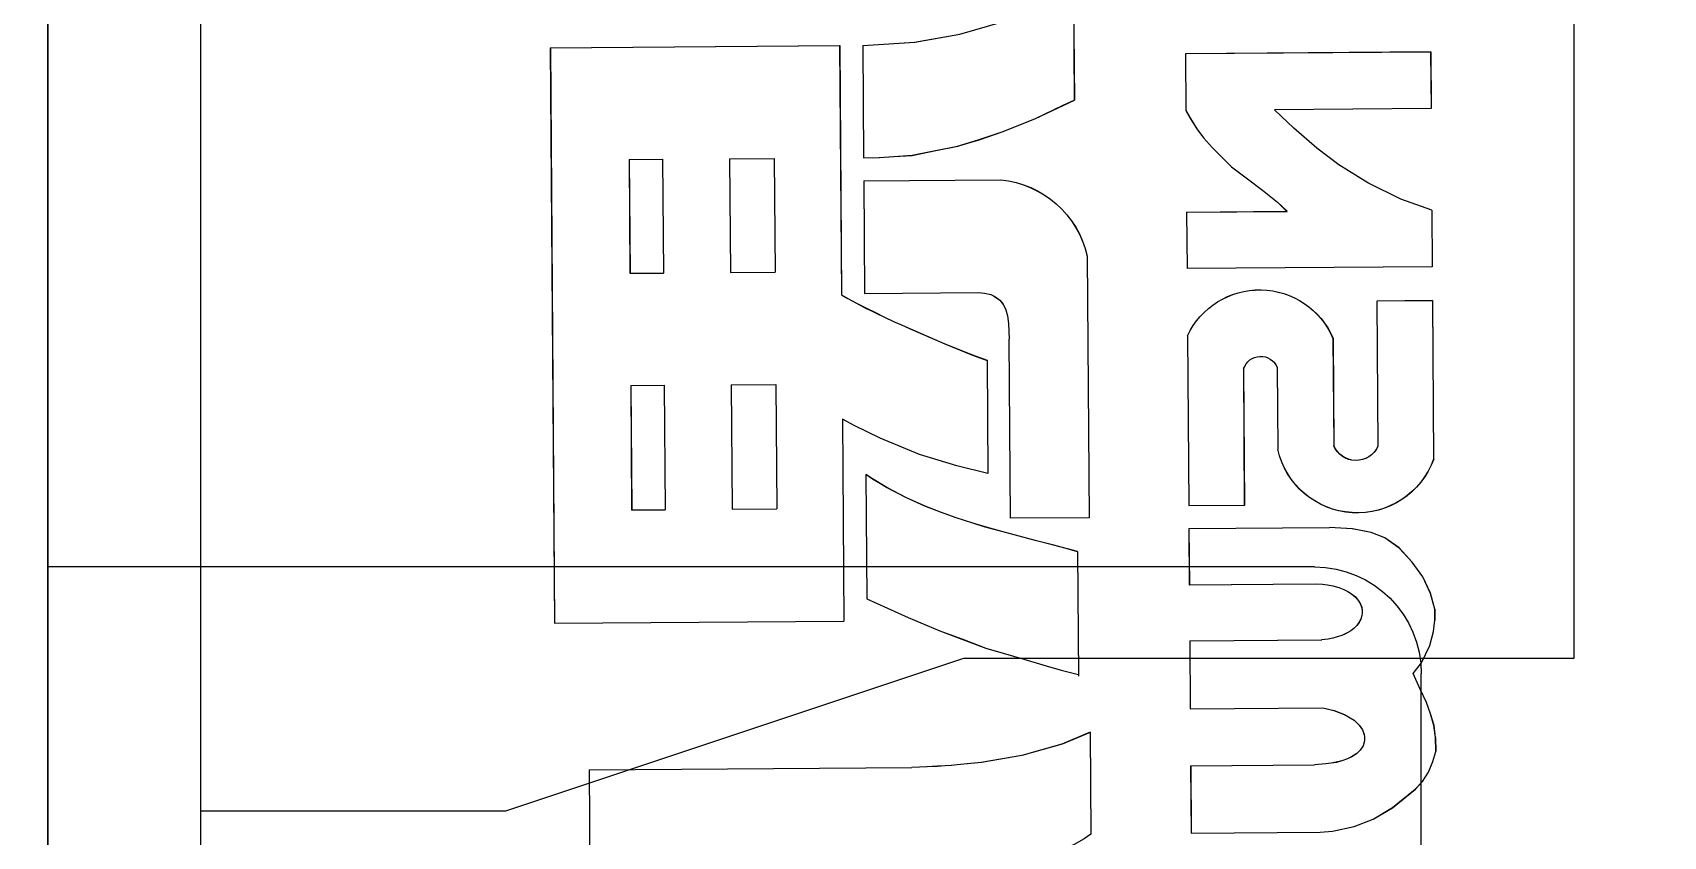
# Model space of a CAD drawing. Header units: inches. Extents: x -3985675 to 129953, y -250661 to -26082.
# Drawn here: x 93705.3 to 93758.8, y -35031.9 to -35005.6 of the extents above; entities that cross this region are included whole.
import ezdxf

# ---------------------------------------------------------------- set-up
doc = ezdxf.new("R2010")
doc.units = ezdxf.units.IN
doc.header["$LTSCALE"] = 10
doc.header["$MEASUREMENT"] = 0
doc.linetypes.add('DASH', pattern=[0.35, 0.25, -0.1])
doc.layers.get('0').update_dxf_attribs({"plot": 0})
for name, color, linetype in [('007天花', 65, 'Continuous'), ('LSW-主機', 7, 'Continuous'), ('LSW-風口', 7, 'Continuous')]:
    doc.layers.add(name, color=color, linetype=linetype)
doc.layers.add('灯具线路控制', color=51, linetype='Continuous', lineweight=15)

# ---------------------------------------------------------------- blocks, each defined once
blk = doc.blocks.new('LOGO')
at = {"layer": 'LSW-主機'}
for p, q in [((93431, -45689), (98608, -45689)), ((93431, -45689), (93431, -48292)), ((98608, -45689), (98608, -48292)), ((99930, -45990), (103594, -45990)), ((99930, -45990), (99930, -48894)), ((94441, -46391), (94441, -46691)), ((94441, -46391), (95465, -46391)), ((95465, -46391), (95465, -46691)), ((96475, -46391), (97595, -46391)), ((96475, -46391), (96475, -46691)), ((97595, -46391), (97595, -46691)), ((94441, -46691), (95465, -46691)), ((96475, -46691), (97595, -46691)), ((94441, -47294), (94441, -47696)), ((94441, -47294), (95465, -47294)), ((95465, -47294), (95465, -47696)), ((96475, -47294), (96475, -47696)), ((96475, -47294), (97595, -47294)), ((97595, -47294), (97595, -47696)), ((94441, -47696), (95465, -47696)), ((96475, -47696), (97595, -47696)), ((93431, -48292), (95674, -48292)), ((96792, -48292), (98608, -48292)), ((93431, -48500), (94441, -48500)), ((94441, -48500), (94441, -48642)), ((94649, -48500), (95662, -48500)), ((94649, -48500), (94649, -49732)), ((95662, -48500), (95662, -49524)), ((97291, -48500), (98410, -48500)), ((96272, -49598), (97291, -49598)), ((97694, -49799), (96083, -49799)), ((97694, -50505), (97694, -49799)), ((92917, -50400), (93937, -50400)), ((97998, -50400), (99120, -50400)), ((95340, -50505), (97694, -50505)), ((99625, -50500), (100540, -50500)), ((93527, -51403), (94036, -51403)), ((93527, -53609), (93527, -51403)), ((94951, -51403), (95459, -51403)), ((94951, -51403), (94951, -52306)), ((95459, -53609), (95459, -51403)), ((96064, -51403), (97591, -51403)), ((97591, -51403), (97591, -51906)), ((97797, -51403), (98304, -51403)), ((97797, -51403), (97797, -52668)), ((98304, -51403), (98304, -52536)), ((98809, -51403), (99419, -51403)), ((98809, -51403), (98809, -52590)), ((99419, -51403), (99419, -52597)), ((99933, -51403), (100538, -51403)), ((99933, -51403), (99933, -52517)), ((100538, -51403), (100538, -52565)), ((97591, -51906), (96363, -51906)), ((94036, -53609), (94036, -52201)), ((96352, -52208), (97091, -52208)), ((96097, -52712), (97062, -52712)), ((95764, -53609), (95764, -53107)), ((95764, -53107), (97073, -53107)), ((93527, -53609), (94036, -53609)), ((94951, -53609), (95459, -53609)), ((95764, -53609), (97189, -53609)), ((98539, -53609), (98638, -53609)), ((99694, -53609), (99821, -53609))]:
    blk.add_line(p, q, dxfattribs=at)
for points in [[(95674, -48292), (95707, -48348), (95750, -48428), (95796, -48515), (95835, -48596), (95876, -48678), (95917, -48759), (95947, -48831), (95984, -48910), (96122, -49219), (96222, -49466), (96272, -49598)], [(97291, -49598), (97218, -49319), (97115, -48984), (96966, -48631), (96850, -48398), (96792, -48292)], [(93431, -48500), (93404, -48967), (93337, -49375), (93228, -49758), (93098, -50069), (92917, -50400)], [(94441, -48500), (94441, -48642), (94433, -48773), (94423, -48938), (94384, -49134), (94343, -49347), (94286, -49541), (94215, -49757), (94100, -50048), (93983, -50300), (93937, -50400)], [(97998, -50400), (97971, -50298), (97940, -50185), (97898, -50031), (97856, -49874), (97812, -49719), (97771, -49570), (97735, -49459), (97687, -49309), (97636, -49169), (97579, -49030), (97504, -48865), (97408, -48686), (97332, -48561), (97291, -48500)], [(98410, -48500), (98581, -48870), (98701, -49155), (98786, -49377), (98860, -49568), (98906, -49723), (98963, -49910), (99023, -50110), (99063, -50243), (99104, -50400)], [(100540, -50500), (100582, -50439), (100632, -50349), (100683, -50236), (100716, -50149), (100749, -50051), (100774, -49961), (100800, -49868), (100821, -49779), (100841, -49678), (100854, -49612), (100867, -49539), (100876, -49488), (100883, -49437), (100891, -49385), (100898, -49333), (100905, -49283), (100912, -49227), (100918, -49168), (100924, -49098), (100931, -49035), (100935, -48976), (100946, -48688)], [(99625, -50500), (99730, -50247), (99829, -49886), (99888, -49520), (99903, -49363), (99909, -49302), (99913, -49250), (99917, -49193), (99920, -49127), (99925, -49031), (99928, -48964), (99930, -48894)], [(95662, -49524), (95667, -49579), (95680, -49635), (95697, -49670), (95731, -49717), (95769, -49746), (95818, -49769), (95873, -49784), (95943, -49793), (96083, -49799)], [(94036, -51403), (94111, -51444), (94203, -51500), (94284, -51559), (94374, -51639), (94446, -51710), (94547, -51810), (94656, -51952), (94760, -52087), (94869, -52220)], [(94951, -53609), (94849, -53332), (94700, -53036), (94535, -52776), (94385, -52579), (94203, -52374), (94036, -52201)], [(94869, -52220), (94951, -52306)], [(99419, -52597), (99444, -52696), (99480, -52789), (99533, -52877), (99577, -52923), (99621, -52952), (99663, -52967), (99684, -52970), (99719, -52970), (99764, -52957), (99802, -52930), (99832, -52899), (99858, -52860), (99880, -52814), (99898, -52763), (99911, -52714), (99919, -52667), (99925, -52619), (99933, -52517)], [(100538, -52565), (100530, -52675), (100490, -52870), (100424, -53042), (100322, -53216), (100157, -53423), (100090, -53488), (100006, -53542), (99910, -53581), (99821, -53609), (99694, -53609), (99585, -53595), (99481, -53565), (99379, -53528), (99257, -53474), (99117, -53412), (99020, -53487), (98865, -53563), (98740, -53596), (98638, -53609), (98539, -53609), (98396, -53571), (98249, -53504), (98115, -53409), (97987, -53294), (97894, -53164), (97845, -53043), (97811, -52873), (97797, -52668)], [(98304, -52536), (98308, -52602), (98314, -52646), (98323, -52694), (98338, -52748), (98356, -52793), (98374, -52829), (98395, -52862), (98425, -52897), (98458, -52925), (98490, -52943), (98518, -52952), (98547, -52957), (98567, -52957), (98592, -52954), (98624, -52944), (98655, -52927), (98681, -52906), (98707, -52881), (98728, -52853), (98744, -52825), (98756, -52804), (98770, -52771), (98783, -52730), (98793, -52691), (98801, -52648), (98809, -52590)]]:
    blk.add_lwpolyline(points, dxfattribs=at)
for centre, radius, start, end in [((95527, -49643), 882, 185.8034, 257.7872), ((96372, -52050), 717, 115.4907, 247.364), ((96416, -52059), 162, 109.0404, 246.8372), ((96936, -52923), 732, 290.216, 77.7673), ((96980, -52912), 217, 295.571, 67.7031)]:
    blk.add_arc(centre, radius, start, end, dxfattribs=at)
blk = doc.blocks.new('134')
at = {"layer": 'LSW-主機'}
for p, q in [((13202, 3940), (18379, 3940)), ((13202, 3940), (13202, 1337)), ((18379, 3940), (18379, 1337)), ((19702, 3639), (23365, 3639)), ((19702, 3639), (19702, 735)), ((14212, 3239), (14212, 2938)), ((14212, 3239), (15236, 3239)), ((15236, 3239), (15236, 2938)), ((16246, 3239), (17366, 3239)), ((16246, 3239), (16246, 2938)), ((17366, 3239), (17366, 2938)), ((14212, 2938), (15236, 2938)), ((16246, 2938), (17366, 2938)), ((14212, 2335), (14212, 1933)), ((14212, 2335), (15236, 2335)), ((15236, 2335), (15236, 1933)), ((16246, 2335), (16246, 1933)), ((16246, 2335), (17366, 2335)), ((17366, 2335), (17366, 1933)), ((14212, 1933), (15236, 1933)), ((16246, 1933), (17366, 1933)), ((13202, 1337), (15445, 1337)), ((16563, 1337), (18379, 1337)), ((13202, 1129), (14212, 1129)), ((14212, 1129), (14212, 987)), ((14421, 1129), (15433, 1129)), ((14421, 1129), (14421, -103)), ((15433, 1129), (15433, 105)), ((17062, 1129), (18181, 1129)), ((16043, 31), (17062, 31)), ((17465, -170), (15854, -170)), ((17465, -876), (17465, -170)), ((12688, -771), (13708, -771)), ((15112, -876), (17465, -876)), ((17770, -771), (18891, -771)), ((19396, -871), (20311, -871)), ((13298, -1774), (13807, -1774)), ((13298, -3980), (13298, -1774)), ((14722, -1774), (15230, -1774)), ((14722, -1774), (14722, -2677)), ((15230, -3980), (15230, -1774)), ((15835, -1774), (17362, -1774)), ((17362, -1774), (17362, -2277)), ((17568, -1774), (18075, -1774)), ((17568, -1774), (17568, -3039)), ((18075, -1774), (18075, -2906)), ((18580, -1774), (19190, -1774)), ((18580, -1774), (18580, -2961)), ((19190, -1774), (19190, -2968)), ((19704, -1774), (20309, -1774)), ((19704, -1774), (19704, -2888)), ((20309, -1774), (20309, -2936)), ((17362, -2277), (16134, -2277)), ((13807, -3980), (13807, -2572)), ((16123, -2578), (16862, -2578)), ((15868, -3082), (16833, -3082)), ((15535, -3980), (15535, -3478)), ((15535, -3478), (16844, -3478)), ((13298, -3980), (13807, -3980)), ((14722, -3980), (15230, -3980)), ((15535, -3980), (16960, -3980)), ((18310, -3980), (18409, -3980)), ((19465, -3980), (19592, -3980))]:
    blk.add_line(p, q, dxfattribs=at)
for points in [[(15445, 1337), (15478, 1281), (15521, 1201), (15567, 1115), (15607, 1033), (15648, 951), (15688, 870), (15718, 798), (15755, 720), (15893, 410), (15994, 163), (16043, 31)], [(17062, 31), (16990, 311), (16886, 645), (16737, 998), (16621, 1231), (16563, 1337)], [(13202, 1129), (13176, 662), (13108, 254), (12999, -129), (12869, -440), (12688, -771)], [(14212, 1129), (14212, 987), (14204, 856), (14194, 691), (14155, 495), (14114, 283), (14057, 88), (13986, -128), (13871, -419), (13754, -671), (13708, -771)], [(17770, -771), (17742, -669), (17711, -556), (17669, -401), (17627, -245), (17584, -90), (17542, 59), (17506, 170), (17458, 320), (17407, 460), (17350, 599), (17275, 764), (17180, 943), (17103, 1069), (17062, 1129)], [(18181, 1129), (18352, 759), (18472, 475), (18558, 252), (18631, 61), (18677, -94), (18734, -281), (18794, -481), (18834, -614), (18875, -771)], [(20311, -871), (20353, -810), (20403, -720), (20454, -607), (20487, -520), (20520, -422), (20546, -332), (20572, -238), (20592, -150), (20613, -48), (20626, 18), (20638, 90), (20647, 141), (20655, 192), (20663, 244), (20669, 297), (20676, 346), (20683, 402), (20689, 461), (20696, 531), (20702, 594), (20706, 653), (20717, 941)], [(19396, -871), (19501, -618), (19600, -257), (19660, 109), (19675, 266), (19680, 327), (19685, 380), (19688, 436), (19692, 503), (19696, 599), (19699, 665), (19702, 735)], [(15433, 105), (15438, 50), (15452, -6), (15468, -41), (15502, -88), (15540, -117), (15589, -140), (15644, -155), (15714, -164), (15854, -170)], [(13807, -1774), (13882, -1815), (13974, -1871), (14055, -1930), (14146, -2010), (14217, -2081), (14318, -2181), (14428, -2323), (14531, -2458), (14640, -2591)], [(14722, -3980), (14620, -3703), (14471, -3407), (14306, -3147), (14156, -2950), (13974, -2745), (13807, -2572)], [(14640, -2591), (14722, -2677)], [(18075, -2906), (18079, -2973), (18085, -3017), (18094, -3065), (18110, -3119), (18127, -3164), (18145, -3200), (18166, -3233), (18196, -3268), (18229, -3296), (18261, -3314), (18289, -3323), (18319, -3328), (18338, -3328), (18364, -3325), (18396, -3315), (18426, -3298), (18453, -3277), (18478, -3252), (18499, -3223), (18515, -3196), (18527, -3174), (18541, -3142), (18554, -3101), (18564, -3061), (18573, -3019), (18580, -2961)], [(19190, -2968), (19215, -3067), (19251, -3160), (19304, -3247), (19349, -3294), (19392, -3323), (19435, -3338), (19455, -3341), (19490, -3341), (19536, -3328), (19573, -3301), (19603, -3270), (19629, -3231), (19651, -3185), (19669, -3134), (19682, -3085), (19690, -3038), (19696, -2990), (19704, -2888)], [(20309, -2936), (20301, -3046), (20261, -3241), (20195, -3413), (20094, -3587), (19928, -3794), (19861, -3858), (19777, -3913), (19682, -3952), (19592, -3980), (19465, -3980), (19356, -3966), (19252, -3936), (19151, -3899), (19028, -3845), (18889, -3783), (18791, -3857), (18636, -3934), (18512, -3967), (18409, -3980), (18310, -3980), (18168, -3942), (18020, -3875), (17886, -3780), (17758, -3665), (17666, -3535), (17616, -3414), (17582, -3244), (17568, -3039)]]:
    blk.add_lwpolyline(points, dxfattribs=at)
for centre, radius, start, end in [((15298, -14), 882, 185.8034, 257.7872), ((16144, -2421), 717, 115.4907, 247.364), ((16187, -2430), 162, 109.0404, 246.8372), ((16707, -3293), 732, 290.216, 77.7673), ((16751, -3283), 217, 295.571, 67.7031)]:
    blk.add_arc(centre, radius, start, end, dxfattribs=at)
blk.add_blockref('LOGO', (-80229, 49629), dxfattribs=at)
blk = doc.blocks.new('2代除霾机连面盖')
at = {"color": 3}
for p, q in [((127, -491.5), (127, -450)), ((135, -465), (135, -455)), ((130, -480), (135, -465)), ((130, -500), (130, -480)), ((138.2, -495), (130.5, -495)), ((30, -500), (130, -500))]:
    blk.add_line(p, q, dxfattribs=at)
for points in [[(-150, -50), (-150, -450), (150, -450), (150, -50)], [(11.5, -450), (11.5, -455), (148.5, -455), (148.5, -450)]]:
    blk.add_lwpolyline(points, close=True, dxfattribs=at)
blk.add_arc((130.5, -491.5), 3.5, 180, 270, dxfattribs=at)
at = {"layer": 'LSW-主機'}
for p, q in [((109.989, -466.464), (109.92, -475.944)), ((109.989, -466.464), (109.92, -475.944)), ((109.989, -466.464), (128.839, -466.601)), ((109.989, -466.464), (128.839, -466.601)), ((128.839, -466.601), (128.771, -476.08)), ((128.839, -466.601), (128.771, -476.08)), ((133.647, -467.734), (133.57, -478.305)), ((133.647, -467.734), (133.57, -478.305)), ((133.647, -467.734), (146.987, -467.83)), ((133.647, -467.734), (146.987, -467.83)), ((113.65, -469.046), (113.642, -470.141)), ((113.65, -469.046), (113.642, -470.141)), ((113.65, -469.046), (117.378, -469.073)), ((113.65, -469.046), (117.378, -469.073)), ((117.378, -469.073), (117.37, -470.169)), ((117.378, -469.073), (117.37, -470.169)), ((121.053, -469.1), (121.045, -470.195)), ((121.053, -469.1), (121.045, -470.195)), ((121.053, -469.1), (125.132, -469.129)), ((121.053, -469.1), (125.132, -469.129)), ((125.132, -469.129), (125.124, -470.225)), ((125.132, -469.129), (125.124, -470.225)), ((113.642, -470.141), (117.37, -470.169)), ((113.642, -470.141), (117.37, -470.169)), ((121.045, -470.195), (125.124, -470.225)), ((121.045, -470.195), (125.124, -470.225)), ((113.626, -472.336), (113.615, -473.8)), ((113.626, -472.336), (113.615, -473.8)), ((113.626, -472.336), (117.354, -472.363)), ((113.626, -472.336), (117.354, -472.363)), ((117.354, -472.363), (117.344, -473.827)), ((117.354, -472.363), (117.344, -473.827)), ((121.03, -472.389), (121.019, -473.854)), ((121.03, -472.389), (121.019, -473.854)), ((121.03, -472.389), (125.108, -472.419)), ((121.03, -472.389), (125.108, -472.419)), ((125.108, -472.419), (125.098, -473.883)), ((125.108, -472.419), (125.098, -473.883)), ((113.615, -473.8), (117.344, -473.827)), ((113.615, -473.8), (117.344, -473.827)), ((121.019, -473.854), (125.098, -473.883)), ((121.019, -473.854), (125.098, -473.883)), ((109.92, -475.944), (118.089, -476.003)), ((109.92, -475.944), (118.089, -476.003)), ((118.089, -476.003), (118.206, -476.206)), ((118.089, -476.003), (118.206, -476.206)), ((122.158, -476.032), (128.771, -476.08)), ((122.366, -476.418), (122.158, -476.032)), ((122.158, -476.032), (128.771, -476.08)), ((122.366, -476.418), (122.158, -476.032)), ((118.206, -476.206), (118.36, -476.498)), ((118.206, -476.206), (118.36, -476.498)), ((118.36, -476.498), (118.528, -476.816)), ((118.36, -476.498), (118.528, -476.816)), ((122.783, -477.271), (122.366, -476.418)), ((122.783, -477.271), (122.366, -476.418)), ((109.915, -476.701), (109.807, -478.401)), ((109.915, -476.701), (109.807, -478.401)), ((109.915, -476.701), (113.594, -476.728)), ((109.915, -476.701), (113.594, -476.728)), ((113.594, -476.728), (113.59, -477.243)), ((113.594, -476.728), (113.59, -477.243)), ((113.594, -476.728), (113.59, -477.243)), ((113.594, -476.728), (113.59, -477.243)), ((114.352, -476.733), (114.32, -481.22)), ((114.352, -476.733), (114.32, -481.22)), ((114.352, -476.733), (118.04, -476.76)), ((114.352, -476.733), (118.04, -476.76)), ((118.04, -476.76), (118.013, -480.488)), ((118.04, -476.76), (118.013, -480.488)), ((118.528, -476.816), (118.668, -477.113)), ((118.528, -476.816), (118.668, -477.113)), ((123.971, -476.803), (128.046, -476.833)), ((124.117, -477.024), (123.971, -476.803)), ((123.971, -476.803), (128.046, -476.833)), ((124.117, -477.024), (123.971, -476.803)), ((124.393, -477.484), (124.117, -477.024)), ((124.393, -477.484), (124.117, -477.024)), ((128.046, -476.833), (128.658, -478.184)), ((128.046, -476.833), (128.658, -478.184)), ((113.59, -477.243), (113.557, -477.721)), ((113.59, -477.243), (113.557, -477.721)), ((118.668, -477.113), (118.815, -477.414)), ((118.668, -477.113), (118.815, -477.414)), ((118.815, -477.414), (118.959, -477.709)), ((118.815, -477.414), (118.959, -477.709)), ((123.317, -478.56), (122.783, -477.271)), ((123.317, -478.56), (122.783, -477.271)), ((124.736, -478.137), (124.393, -477.484)), ((124.736, -478.137), (124.393, -477.484)), ((113.557, -477.721), (113.515, -478.322)), ((113.557, -477.721), (113.515, -478.322)), ((118.959, -477.709), (119.068, -477.971)), ((118.959, -477.709), (119.068, -477.971)), ((119.068, -477.971), (119.2, -478.259)), ((119.068, -477.971), (119.2, -478.259)), ((125.005, -478.739), (124.736, -478.137)), ((125.005, -478.739), (124.736, -478.137)), ((109.807, -478.401), (109.55, -479.884)), ((109.807, -478.401), (109.55, -479.884)), ((113.515, -478.322), (113.37, -479.033)), ((113.515, -478.322), (113.37, -479.033)), ((119.2, -478.259), (119.694, -479.39)), ((119.2, -478.259), (119.694, -479.39)), ((123.685, -479.781), (123.317, -478.56)), ((123.685, -479.781), (123.317, -478.56)), ((128.658, -478.184), (129.087, -479.223)), ((128.658, -478.184), (129.087, -479.223)), ((133.546, -478.804), (133.558, -478.563)), ((133.546, -478.804), (133.558, -478.563)), ((133.558, -478.563), (133.57, -478.305)), ((133.558, -478.563), (133.57, -478.305)), ((113.37, -479.033), (113.213, -479.807)), ((113.37, -479.033), (113.213, -479.807)), ((125.209, -479.248), (125.005, -478.739)), ((125.209, -479.248), (125.005, -478.739)), ((129.087, -479.223), (129.392, -480.036)), ((129.087, -479.223), (129.392, -480.036)), ((133.514, -479.396), (133.528, -479.153)), ((133.514, -479.396), (133.528, -479.153)), ((133.528, -479.153), (133.546, -478.804)), ((133.528, -479.153), (133.546, -478.804)), ((119.694, -479.39), (120.054, -480.292)), ((119.694, -479.39), (120.054, -480.292)), ((125.391, -479.758), (125.209, -479.248)), ((125.391, -479.758), (125.209, -479.248)), ((125.563, -480.305), (125.391, -479.758)), ((125.563, -480.305), (125.391, -479.758)), ((133.481, -479.791), (133.5, -479.601)), ((133.481, -479.791), (133.5, -479.601)), ((133.5, -479.601), (133.514, -479.396)), ((133.5, -479.601), (133.514, -479.396)), ((109.55, -479.884), (109.142, -481.275)), ((109.55, -479.884), (109.142, -481.275)), ((113.213, -479.807), (113.002, -480.512)), ((113.213, -479.807), (113.002, -480.512)), ((120.054, -480.292), (120.23, -480.774)), ((120.054, -480.292), (120.23, -480.774)), ((123.94, -480.801), (123.685, -479.781)), ((123.94, -480.801), (123.685, -479.781)), ((125.69, -480.71), (125.563, -480.305)), ((125.69, -480.71), (125.563, -480.305)), ((129.392, -480.036), (129.654, -480.734)), ((129.392, -480.036), (129.654, -480.734)), ((133.401, -480.586), (133.46, -480.014)), ((133.401, -480.586), (133.46, -480.014)), ((133.46, -480.014), (133.481, -479.791)), ((133.46, -480.014), (133.481, -479.791)), ((113.002, -480.512), (112.736, -481.3)), ((113.002, -480.512), (112.736, -481.3)), ((118.013, -480.488), (118.029, -480.689)), ((118.013, -480.488), (118.029, -480.689)), ((118.029, -480.689), (118.076, -480.894)), ((118.029, -480.689), (118.076, -480.894)), ((120.23, -480.774), (123.94, -480.801)), ((120.23, -480.774), (123.94, -480.801)), ((125.837, -481.253), (125.69, -480.71)), ((125.837, -481.253), (125.69, -480.71)), ((129.654, -480.734), (129.82, -481.299)), ((129.654, -480.734), (129.82, -481.299)), ((133.175, -481.916), (133.401, -480.586)), ((133.175, -481.916), (133.401, -480.586)), ((112.736, -481.3), (112.311, -482.355)), ((112.736, -481.3), (112.311, -482.355)), ((118.076, -480.894), (118.134, -481.022)), ((118.076, -480.894), (118.134, -481.022)), ((118.134, -481.022), (118.257, -481.194)), ((118.134, -481.022), (118.257, -481.194)), ((118.257, -481.194), (118.394, -481.3)), ((118.257, -481.194), (118.394, -481.3)), ((118.394, -481.3), (118.572, -481.383)), ((118.394, -481.3), (118.572, -481.383)), ((125.99, -481.82), (125.837, -481.253)), ((125.99, -481.82), (125.837, -481.253)), ((129.82, -481.299), (130.02, -481.981)), ((129.82, -481.299), (130.02, -481.981)), ((118.572, -481.383), (118.773, -481.439)), ((118.572, -481.383), (118.773, -481.439)), ((118.773, -481.439), (119.029, -481.476)), ((118.773, -481.439), (119.029, -481.476)), ((119.029, -481.476), (119.537, -481.501)), ((119.029, -481.476), (119.537, -481.501)), ((125.404, -481.544), (119.537, -481.501)), ((125.404, -481.544), (119.537, -481.501)), ((125.386, -484.114), (125.404, -481.544)), ((125.386, -484.114), (125.404, -481.544)), ((126.14, -482.391), (125.99, -481.82)), ((126.14, -482.391), (125.99, -481.82)), ((112.311, -482.355), (111.877, -483.269)), ((112.311, -482.355), (111.877, -483.269)), ((126.288, -482.954), (126.14, -482.391)), ((126.288, -482.954), (126.14, -482.391)), ((130.02, -481.981), (130.234, -482.711)), ((130.02, -481.981), (130.234, -482.711)), ((132.804, -483.227), (133.175, -481.916)), ((132.804, -483.227), (133.175, -481.916)), ((126.398, -483.368), (126.288, -482.954)), ((126.398, -483.368), (126.288, -482.954)), ((130.234, -482.711), (130.376, -483.196)), ((130.234, -482.711), (130.376, -483.196)), ((111.877, -483.269), (111.707, -483.631)), ((111.877, -483.269), (111.707, -483.631)), ((126.496, -483.738), (126.398, -483.368)), ((126.496, -483.738), (126.398, -483.368)), ((130.376, -483.196), (130.522, -483.767)), ((130.376, -483.196), (130.522, -483.767)), ((132.415, -484.148), (132.804, -483.227)), ((132.415, -484.148), (132.804, -483.227)), ((107.994, -483.607), (111.707, -483.631)), ((107.994, -483.607), (111.707, -483.631)), ((116.815, -484.052), (125.386, -484.114)), ((116.815, -484.052), (125.386, -484.114)), ((126.496, -483.738), (130.579, -483.768)), ((126.496, -483.738), (130.579, -483.768)), ((135.747, -484.172), (135.902, -483.951)), ((135.747, -484.172), (135.902, -483.951)), ((132.415, -484.148), (135.747, -484.172)), ((132.415, -484.148), (135.747, -484.172)), ((110.13, -495.306), (110.188, -487.274)), ((110.13, -495.306), (110.188, -487.274)), ((110.188, -487.274), (112.042, -487.287)), ((110.188, -487.274), (112.042, -487.287)), ((112.042, -487.287), (112.313, -487.437)), ((112.042, -487.287), (112.313, -487.437)), ((112.313, -487.437), (112.646, -487.644)), ((112.313, -487.437), (112.646, -487.644)), ((112.646, -487.644), (112.94, -487.862)), ((112.646, -487.644), (112.94, -487.862)), ((115.373, -487.311), (115.349, -490.6)), ((115.373, -487.311), (115.349, -490.6)), ((115.373, -487.311), (117.223, -487.325)), ((115.373, -487.311), (117.223, -487.325)), ((117.164, -495.357), (117.223, -487.325)), ((117.164, -495.357), (117.223, -487.325)), ((119.426, -487.341), (124.986, -487.381)), ((119.426, -487.341), (124.986, -487.381)), ((124.986, -487.381), (124.973, -489.213)), ((124.986, -487.381), (124.973, -489.213)), ((125.735, -487.387), (125.702, -491.991)), ((125.735, -487.387), (125.702, -491.991)), ((125.735, -487.387), (127.583, -487.4)), ((125.735, -487.387), (127.583, -487.4)), ((127.583, -487.4), (127.553, -491.523)), ((127.583, -487.4), (127.553, -491.523)), ((129.42, -487.413), (129.388, -491.733)), ((129.42, -487.413), (129.388, -491.733)), ((129.42, -487.413), (131.641, -487.429)), ((129.42, -487.413), (131.641, -487.429)), ((131.641, -487.429), (131.609, -491.776)), ((131.641, -487.429), (131.609, -491.776)), ((133.514, -487.443), (133.485, -491.5)), ((133.514, -487.443), (133.485, -491.5)), ((133.514, -487.443), (135.716, -487.459)), ((133.514, -487.443), (135.716, -487.459)), ((135.716, -487.459), (135.686, -491.689)), ((135.716, -487.459), (135.686, -491.689)), ((112.94, -487.862), (113.268, -488.155)), ((112.94, -487.862), (113.268, -488.155)), ((113.268, -488.155), (113.526, -488.416)), ((113.268, -488.155), (113.526, -488.416)), ((113.526, -488.416), (113.891, -488.784)), ((113.526, -488.416), (113.891, -488.784)), ((113.891, -488.784), (114.287, -489.304)), ((113.891, -488.784), (114.287, -489.304)), ((114.287, -489.304), (114.661, -489.796)), ((114.287, -489.304), (114.661, -489.796)), ((124.973, -489.213), (120.501, -489.181)), ((124.973, -489.213), (120.501, -489.181)), ((114.661, -489.796), (115.052, -490.284)), ((114.661, -489.796), (115.052, -490.284)), ((111.984, -495.32), (112.021, -490.192)), ((111.984, -495.32), (112.021, -490.192)), ((112.625, -490.827), (112.021, -490.192)), ((112.625, -490.827), (112.021, -490.192)), ((115.052, -490.284), (115.349, -490.6)), ((115.052, -490.284), (115.349, -490.6)), ((120.454, -490.277), (123.144, -490.297)), ((120.454, -490.277), (123.144, -490.297)), ((113.282, -491.58), (112.625, -490.827)), ((113.282, -491.58), (112.625, -490.827)), ((127.553, -491.523), (127.566, -491.764)), ((127.553, -491.523), (127.566, -491.764)), ((133.453, -491.87), (133.485, -491.5)), ((133.453, -491.87), (133.485, -491.5)), ((113.824, -492.301), (113.282, -491.58)), ((113.824, -492.301), (113.282, -491.58)), ((125.749, -492.74), (125.702, -491.991)), ((125.749, -492.74), (125.702, -491.991)), ((127.566, -491.764), (127.586, -491.925)), ((127.566, -491.764), (127.586, -491.925)), ((127.586, -491.925), (127.618, -492.101)), ((127.586, -491.925), (127.618, -492.101)), ((129.33, -492.101), (129.361, -491.945)), ((129.33, -492.101), (129.361, -491.945)), ((129.361, -491.945), (129.388, -491.733)), ((129.361, -491.945), (129.388, -491.733)), ((131.609, -491.776), (131.7, -492.139)), ((131.609, -491.776), (131.7, -492.139)), ((133.398, -492.214), (133.43, -492.044)), ((133.398, -492.214), (133.43, -492.044)), ((133.43, -492.044), (133.453, -491.87)), ((133.43, -492.044), (133.453, -491.87)), ((135.686, -491.689), (135.653, -492.089)), ((135.686, -491.689), (135.653, -492.089)), ((114.416, -493.25), (113.824, -492.301)), ((114.416, -493.25), (113.824, -492.301)), ((119.51, -492.106), (123.025, -492.131)), ((119.51, -492.106), (123.025, -492.131)), ((127.618, -492.101), (127.673, -492.298)), ((127.618, -492.101), (127.673, -492.298)), ((127.673, -492.298), (127.734, -492.461)), ((127.673, -492.298), (127.734, -492.461)), ((127.734, -492.461), (127.799, -492.592)), ((127.734, -492.461), (127.799, -492.592)), ((127.799, -492.592), (127.875, -492.714)), ((127.799, -492.592), (127.875, -492.714)), ((129.087, -492.689), (129.147, -492.59)), ((129.087, -492.689), (129.147, -492.59)), ((129.147, -492.59), (129.192, -492.511)), ((129.147, -492.59), (129.192, -492.511)), ((129.192, -492.511), (129.243, -492.392)), ((129.192, -492.511), (129.243, -492.392)), ((129.243, -492.392), (129.292, -492.245)), ((129.243, -492.392), (129.292, -492.245)), ((129.292, -492.245), (129.33, -492.101)), ((129.292, -492.245), (129.33, -492.101)), ((131.7, -492.139), (131.828, -492.478)), ((131.7, -492.139), (131.828, -492.478)), ((131.828, -492.478), (132.019, -492.797)), ((131.828, -492.478), (132.019, -492.797)), ((133.203, -492.744), (133.285, -492.58)), ((133.203, -492.744), (133.285, -492.58)), ((133.285, -492.58), (133.351, -492.394)), ((133.285, -492.58), (133.351, -492.394)), ((133.351, -492.394), (133.398, -492.214)), ((133.351, -492.394), (133.398, -492.214)), ((135.653, -492.089), (135.504, -492.799)), ((135.653, -492.089), (135.504, -492.799)), ((125.869, -493.358), (125.749, -492.74)), ((125.869, -493.358), (125.749, -492.74)), ((127.875, -492.714), (127.982, -492.844)), ((127.875, -492.714), (127.982, -492.844)), ((127.982, -492.844), (128.104, -492.946)), ((127.982, -492.844), (128.104, -492.946)), ((128.104, -492.946), (128.218, -493.01)), ((128.104, -492.946), (128.218, -493.01)), ((128.218, -493.01), (128.321, -493.047)), ((128.218, -493.01), (128.321, -493.047)), ((128.321, -493.047), (128.428, -493.065)), ((128.321, -493.047), (128.428, -493.065)), ((128.428, -493.065), (128.5, -493.065)), ((128.428, -493.065), (128.5, -493.065)), ((128.5, -493.065), (128.591, -493.054)), ((128.5, -493.065), (128.591, -493.054)), ((128.591, -493.054), (128.708, -493.018)), ((128.591, -493.054), (128.708, -493.018)), ((128.708, -493.018), (128.821, -492.959)), ((128.708, -493.018), (128.821, -492.959)), ((128.821, -492.959), (128.917, -492.883)), ((128.821, -492.959), (128.917, -492.883)), ((128.917, -492.883), (129.01, -492.791)), ((128.917, -492.883), (129.01, -492.791)), ((129.01, -492.791), (129.087, -492.689)), ((129.01, -492.791), (129.087, -492.689)), ((132.019, -492.797), (132.179, -492.966)), ((132.019, -492.797), (132.179, -492.966)), ((132.179, -492.966), (132.336, -493.073)), ((132.179, -492.966), (132.336, -493.073)), ((132.336, -493.073), (132.491, -493.131)), ((132.336, -493.073), (132.491, -493.131)), ((132.491, -493.131), (132.566, -493.142)), ((132.491, -493.131), (132.566, -493.142)), ((132.692, -493.143), (132.859, -493.095)), ((132.692, -493.143), (132.859, -493.095)), ((132.859, -493.095), (132.997, -492.999)), ((132.859, -493.095), (132.997, -492.999)), ((132.997, -492.999), (133.106, -492.886)), ((132.997, -492.999), (133.106, -492.886)), ((133.106, -492.886), (133.203, -492.744)), ((133.106, -492.886), (133.203, -492.744)), ((135.504, -492.799), (135.258, -493.423)), ((135.504, -492.799), (135.258, -493.423)), ((114.952, -494.333), (114.416, -493.25)), ((114.952, -494.333), (114.416, -493.25)), ((118.275, -495.365), (118.289, -493.538)), ((118.275, -495.365), (118.289, -493.538)), ((118.289, -493.538), (123.055, -493.572)), ((118.289, -493.538), (123.055, -493.572)), ((126.044, -493.8), (125.869, -493.358)), ((126.044, -493.8), (125.869, -493.358)), ((132.566, -493.142), (132.692, -493.143)), ((132.566, -493.142), (132.692, -493.143)), ((135.258, -493.423), (134.884, -494.054)), ((135.258, -493.423), (134.884, -494.054)), ((126.377, -494.275), (126.044, -493.8)), ((126.377, -494.275), (126.044, -493.8)), ((134.884, -494.054), (134.276, -494.804)), ((134.884, -494.054), (134.276, -494.804)), ((115.315, -495.344), (114.952, -494.333)), ((115.315, -495.344), (114.952, -494.333)), ((126.842, -494.7), (126.377, -494.275)), ((126.842, -494.7), (126.377, -494.275)), ((127.327, -495.048), (126.842, -494.7)), ((127.327, -495.048), (126.842, -494.7)), ((130.491, -494.735), (130.136, -495.005)), ((130.491, -494.735), (130.136, -495.005)), ((130.997, -494.964), (130.491, -494.735)), ((130.997, -494.964), (130.491, -494.735)), ((127.862, -495.297), (127.327, -495.048)), ((127.862, -495.297), (127.327, -495.048)), ((130.136, -495.005), (129.567, -495.278)), ((130.136, -495.005), (129.567, -495.278)), ((131.442, -495.166), (130.997, -494.964)), ((131.442, -495.166), (130.997, -494.964)), ((131.81, -495.303), (131.442, -495.166)), ((131.81, -495.303), (131.442, -495.166)), ((133.722, -495.232), (133.374, -495.373)), ((133.722, -495.232), (133.374, -495.373)), ((134.031, -495.037), (133.722, -495.232)), ((134.031, -495.037), (133.722, -495.232)), ((134.276, -494.804), (134.031, -495.037)), ((134.276, -494.804), (134.031, -495.037)), ((110.13, -495.306), (111.984, -495.32)), ((110.13, -495.306), (111.984, -495.32)), ((115.315, -495.344), (117.164, -495.357)), ((115.315, -495.344), (117.164, -495.357)), ((118.275, -495.365), (123.463, -495.403)), ((118.275, -495.365), (123.463, -495.403)), ((128.381, -495.438), (127.862, -495.297)), ((128.381, -495.438), (127.862, -495.297)), ((128.381, -495.438), (128.739, -495.441)), ((128.739, -495.441), (128.381, -495.438)), ((128.381, -495.438), (128.739, -495.441)), ((128.739, -495.441), (128.381, -495.438)), ((129.114, -495.396), (128.739, -495.441)), ((129.114, -495.396), (128.739, -495.441)), ((129.567, -495.278), (129.114, -495.396)), ((129.567, -495.278), (129.114, -495.396)), ((132.189, -495.413), (131.81, -495.303)), ((132.189, -495.413), (131.81, -495.303)), ((132.586, -495.469), (132.189, -495.413)), ((132.586, -495.469), (132.189, -495.413)), ((132.586, -495.469), (133.048, -495.472)), ((133.048, -495.472), (132.586, -495.469)), ((132.586, -495.469), (133.048, -495.472)), ((133.048, -495.472), (132.586, -495.469)), ((133.374, -495.373), (133.048, -495.472)), ((133.374, -495.373), (133.048, -495.472))]:
    blk.add_line(p, q, dxfattribs=at)
for centre, major_axis, start_param, end_param in [((117.518, -480.918), (-2.271, 2.271), 0.879444, 2.135798), ((117.518, -480.918), (-2.271, 2.271), 0.879444, 2.135798), ((120.532, -489.704), (-1.845, 1.845), -0.347745, 1.953878), ((120.532, -489.704), (-1.845, 1.845), -0.347745, 1.953878), ((120.689, -489.738), (-0.416, 0.416), -0.460324, 1.944683), ((120.689, -489.738), (-0.416, 0.416), -0.460324, 1.944683), ((122.561, -492.896), (-1.884, 1.884), 2.701787, 5.277043), ((122.561, -492.896), (-1.884, 1.884), 2.701787, 5.277043), ((122.72, -492.859), (-0.558, 0.558), 2.795249, 5.101389), ((122.72, -492.859), (-0.558, 0.558), 2.795249, 5.101389)]:
    blk.add_ellipse(centre, major_axis=major_axis, ratio=1, start_param=start_param, end_param=end_param, dxfattribs=at)
at = {"layer": 'LSW-風口', "color": 3}
blk.add_line((155, -450), (127, -450), dxfattribs=at)
at = {"layer": 'LSW-主機', "xscale": 0.0036412535759542, "yscale": 0.0036412535759542, "zscale": 0.0036412535759542, "rotation": 359.5849783028279}
for name, p in [('134', (61.815, -480.464)), ('LOGO', (-229.002, -297.64))]:
    blk.add_blockref(name, p, dxfattribs=at)

msp = doc.modelspace()

# ---------------------------------------------------------------- linework, layer by layer
at = {"layer": '灯具线路控制', "color": 3, "linetype": 'DASH'}
msp.add_lwpolyline([(95219.995, -34182.177, 0.072232), (91819.996, -35007.178)], format="xyb", dxfattribs=at)

# ---------------------------------------------------------------- block references
at = {"layer": '007天花', "xscale": -1, "rotation": 90.00000000000007}
msp.add_blockref('2代除霾机连面盖', (93255.82, -34896.117), dxfattribs=at)

doc.saveas('drawing.dxf')
